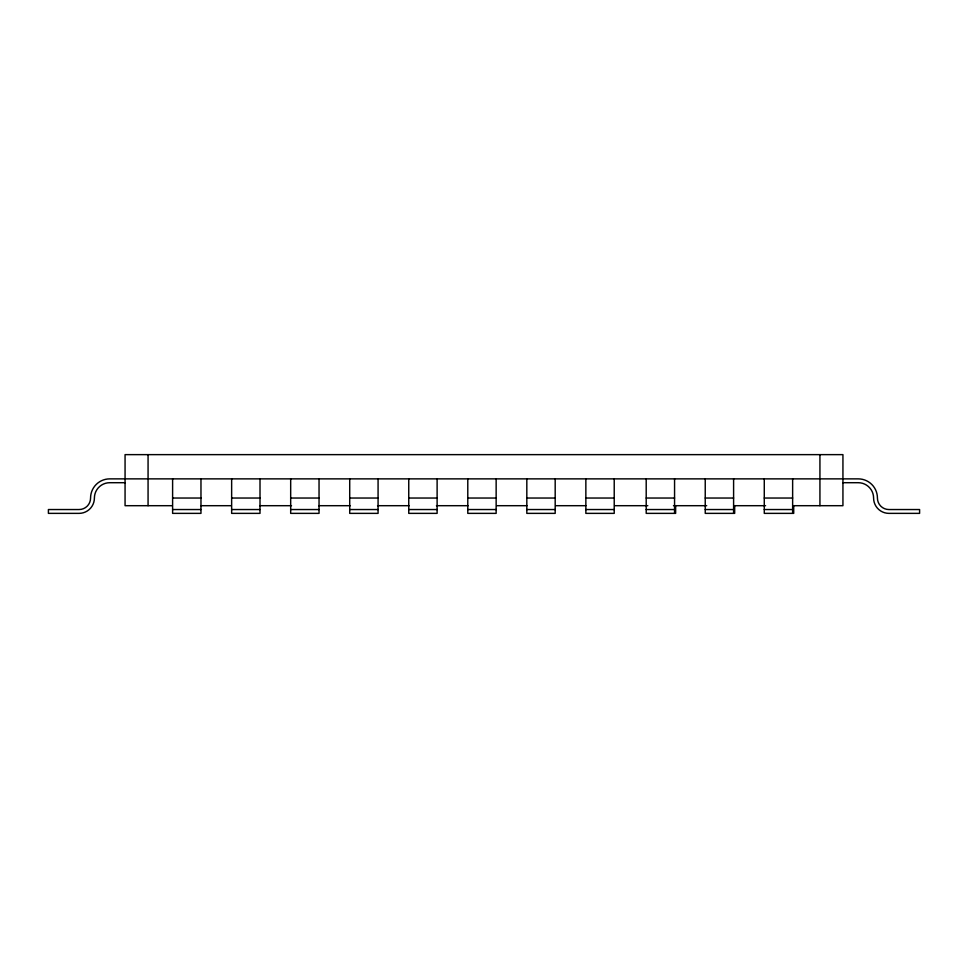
<?xml version="1.0" encoding="UTF-8"?>
<svg xmlns="http://www.w3.org/2000/svg" width="968" height="968" viewBox="0 0 968 968"><rect width="100%" height="100%" fill="white"/><g stroke="black" fill="none" stroke-linecap="round" stroke-linejoin="round"><path stroke-width="1.45" d="M125.066 482.705L109.735 482.705A15.331 15.331 0 0 0 94.404 498.036A15.331 15.331 0 0 1 79.073 513.367L48.4 513.367L48.4 509.543L79.073 509.543A11.495 11.495 0 0 0 90.568 498.036A19.166 19.166 0 0 1 109.735 478.87L858.265 478.87A19.166 19.166 0 0 1 877.431 498.036A11.495 11.495 0 0 0 888.926 509.543L919.6 509.543L919.6 513.367L888.926 513.367A15.331 15.331 0 0 1 873.596 498.036A15.331 15.331 0 0 0 858.265 482.705L842.934 482.705M172.607 498.036L200.969 498.036M231.642 498.036L260.005 498.036M290.678 498.036L319.041 498.036M349.714 498.036L378.077 498.036M408.75 498.036L437.113 498.036M467.786 498.036L496.148 498.036M526.822 498.036L555.184 498.036M585.858 498.036L614.22 498.036M646.2 498.036L674.563 498.036M705.236 498.036L733.599 498.036M764.272 498.036L792.635 498.036M172.231 505.695L125.066 505.695L125.066 454.633L842.934 454.633L842.934 505.695L792.756 505.695M200.908 505.695L231.11 505.695M259.799 505.695L291.501 505.695M318.678 505.695L350.38 505.695M377.556 505.695L409.27 505.695M436.447 505.695L468.149 505.695M496.838 505.695L527.028 505.695M555.717 505.695L585.906 505.695M614.595 505.695L647.81 505.695M673.474 505.695L706.7 505.695M733.865 505.695L765.579 505.695M172.607 509.543L200.969 509.543M231.642 509.543L260.005 509.543M290.678 509.543L319.041 509.543M349.714 509.543L378.077 509.543M408.75 509.543L437.113 509.543M467.786 509.543L496.148 509.543M526.822 509.543L555.184 509.543M585.858 509.543L614.22 509.543M646.2 509.543L674.563 509.543M705.236 509.543L733.599 509.543M764.272 509.543L792.635 509.543M819.932 454.633L819.932 505.695M793.712 505.707L793.712 513.367L764.272 513.367L764.272 478.87M792.635 478.87L792.635 513.367M734.676 505.707L734.676 513.367L705.236 513.367L705.236 478.87M733.599 478.87L733.599 513.367M675.64 505.707L675.64 513.367L646.2 513.367L646.2 478.87M674.563 478.87L674.563 513.367M614.22 478.87L614.22 513.367L585.858 513.367L585.858 478.87M555.184 478.87L555.184 513.367L526.822 513.367L526.822 478.87M496.148 478.87L496.148 513.367L467.786 513.367L467.786 478.87M437.113 478.87L437.113 513.367L408.75 513.367L408.75 478.87M378.077 478.87L378.077 513.367L349.714 513.367L349.714 478.87M319.041 478.87L319.041 513.367L290.678 513.367L290.678 478.87M260.005 478.87L260.005 513.367L231.642 513.367L231.642 478.87M200.969 478.87L200.969 513.367L172.607 513.367L172.607 478.87M148.068 454.633L148.068 505.695"/></g></svg>
